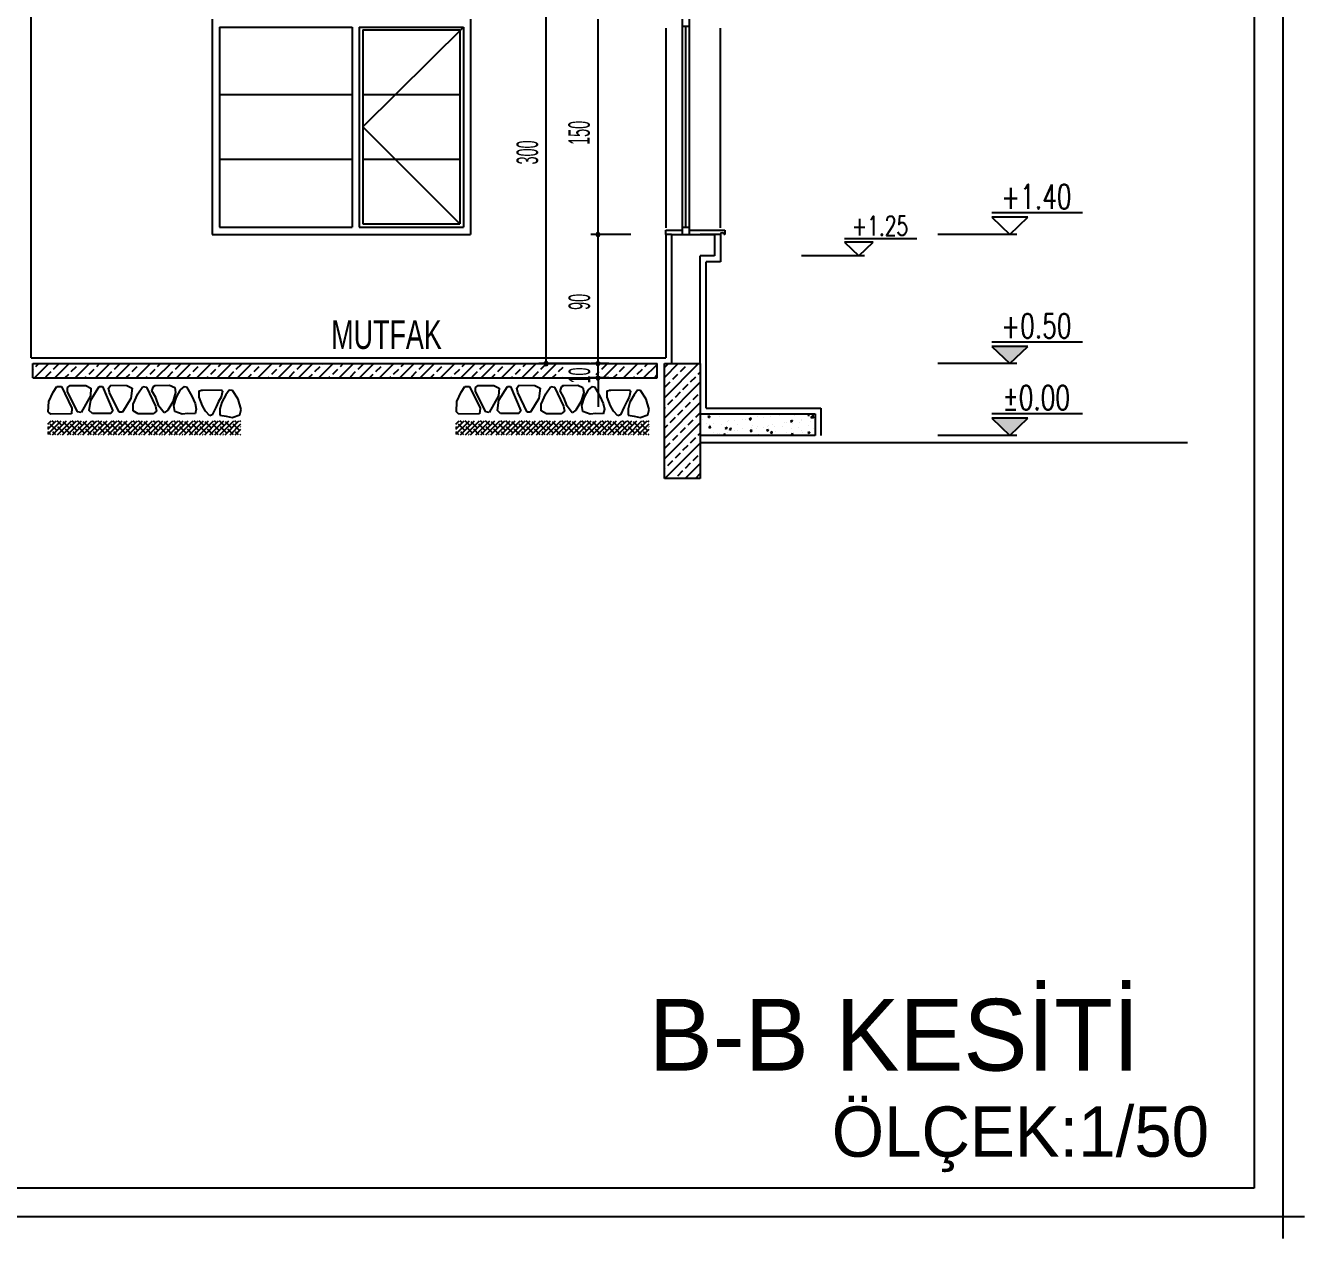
# Model space of a CAD drawing. Extents: x 3907.4 to 3911.57, y -3054.42 to -3053.7.
# Drawn here: x 3909.6949 to 3909.873, y -3054.4197 to -3054.2507 of the extents above; entities that cross this region are included whole.
import ezdxf
from ezdxf.enums import TextEntityAlignment as Align

# ---------------------------------------------------------------- set-up
doc = ezdxf.new("R2010")
doc.units = 0
doc.header["$LTSCALE"] = 2
doc.header["$MEASUREMENT"] = 0
doc.linetypes.add('ACAD_ISO07W100', pattern=[3.5, 0.5, -3])
doc.layers.get('0').update_dxf_attribs({"linetype": 'CONTINUOUS'})
for name, color, linetype in [('DOĞRAMA', 2, 'CONTINUOUS'), ('DUVAR', 7, 'CONTINUOUS'), ('OLÇÜ', 6, 'CONTINUOUS'), ('SıVA', 6, 'CONTINUOUS'), ('TARAMA', 9, 'CONTINUOUS'), ('TEXT', 11, 'CONTINUOUS')]:
    doc.layers.add(name, color=color, linetype=linetype)
doc.styles.add('İSİM', font='comicbd.ttf')
doc.styles.add('KAPı-PEN', font='simplex.shx', dxfattribs={"width": 0.7, "height": 10})
doc.styles.add('MAHAL', font='stylu.ttf', dxfattribs={"width": 0.7, "height": 20})
doc.styles.add('ÖLÇÜ', font='stylu.ttf', dxfattribs={"width": 0.5})

msp = doc.modelspace()

# ---------------------------------------------------------------- hatches: boundary and pattern name
at = {"layer": 'TEXT'}
for points in [[(3909.8295, -3054.29541), (3909.8345, -3054.29541), (3909.832, -3054.29781)], [(3909.8295, -3054.30541), (3909.8345, -3054.30541), (3909.832, -3054.30781)]]:
    msp.add_hatch(color=3, dxfattribs=at).paths.add_polyline_path(points)

# ---------------------------------------------------------------- linework, layer by layer
at = {"color": 0, "linetype": 'ByBlock'}
for centre, start, end in [((3909.77464, -3054.27981), 90, 270), ((3909.77464, -3054.27981), 90, 270), ((3909.77464, -3054.27981), 270, 90), ((3909.77464, -3054.27981), 270, 90), ((3909.76741, -3054.29781), 90, 270), ((3909.76741, -3054.29781), 270, 90), ((3909.77464, -3054.29781), 90, 270), ((3909.77464, -3054.29781), 90, 270), ((3909.77464, -3054.29781), 270, 90), ((3909.77464, -3054.29781), 270, 90), ((3909.77464, -3054.29981), 90, 270), ((3909.77464, -3054.29981), 270, 90)]:
    msp.add_arc(centre, 0.00025, start, end, dxfattribs=at)
at = {"layer": 'DOĞRAMA'}
for p, q in [((3909.72089, -3054.24981), (3909.72089, -3054.27981)), ((3909.75689, -3054.24981), (3909.75689, -3054.27981)), ((3909.72189, -3054.25091), (3909.74039, -3054.25091)), ((3909.72189, -3054.25091), (3909.72189, -3054.25691)), ((3909.74039, -3054.25091), (3909.74039, -3054.27881)), ((3909.74139, -3054.25091), (3909.74139, -3054.27881)), ((3909.74139, -3054.25091), (3909.75589, -3054.25091)), ((3909.75589, -3054.25091), (3909.75589, -3054.27881)), ((3909.72189, -3054.25446), (3909.72189, -3054.27881)), ((3909.72089, -3054.27981), (3909.75689, -3054.27981)), ((3909.72189, -3054.27881), (3909.74039, -3054.27881)), ((3909.74139, -3054.27881), (3909.75589, -3054.27881))]:
    msp.add_line(p, q, dxfattribs=at)
at = {"layer": 'DOĞRAMA', "color": 1}
for p, q in [((3909.78639, -3054.27981), (3909.78639, -3054.24981)), ((3909.78739, -3054.27981), (3909.78739, -3054.24981)), ((3909.78639, -3054.25081), (3909.78739, -3054.25081)), ((3909.78689, -3054.27881), (3909.78689, -3054.25081)), ((3909.78639, -3054.27881), (3909.78739, -3054.27881))]:
    msp.add_line(p, q, dxfattribs=at)
at = {"layer": 'DOĞRAMA', "color": 9, "linetype": 'ACAD_ISO07W100'}
for p, q in [((3909.75589, -3054.25091), (3909.74189, -3054.26481)), ((3909.74189, -3054.26481), (3909.75539, -3054.27831))]:
    msp.add_line(p, q, dxfattribs=at)
at = {"layer": 'DOĞRAMA', "color": 6}
for p, q in [((3909.74189, -3054.25131), (3909.74189, -3054.27831)), ((3909.74189, -3054.25131), (3909.75539, -3054.25131)), ((3909.75539, -3054.25131), (3909.75539, -3054.27831)), ((3909.72189, -3054.26031), (3909.74039, -3054.26031)), ((3909.74189, -3054.26031), (3909.75539, -3054.26031)), ((3909.72189, -3054.26931), (3909.74039, -3054.26931)), ((3909.74189, -3054.26931), (3909.75539, -3054.26931)), ((3909.74189, -3054.27831), (3909.75539, -3054.27831))]:
    msp.add_line(p, q, dxfattribs=at)
at = {"layer": 'DUVAR'}
for p, q in [((3909.78489, -3054.27981), (3909.78889, -3054.27981)), ((3909.78489, -3054.27981), (3909.78489, -3054.29781)), ((3909.78889, -3054.27981), (3909.79089, -3054.27981)), ((3909.79089, -3054.27981), (3909.79089, -3054.28281)), ((3909.78889, -3054.29781), (3909.78889, -3054.28281)), ((3909.79089, -3054.28281), (3909.78889, -3054.28281)), ((3909.78889, -3054.30481), (3909.80489, -3054.30481)), ((3909.80489, -3054.30481), (3909.80489, -3054.30781))]:
    msp.add_line(p, q, dxfattribs=at)
at = {"layer": 'DUVAR', "color": 4}
for p, q in [((3909.69589, -3054.29781), (3909.78289, -3054.29781)), ((3909.69589, -3054.29981), (3909.69589, -3054.29781)), ((3909.78289, -3054.29981), (3909.78289, -3054.29781)), ((3909.78389, -3054.29781), (3909.78889, -3054.29781)), ((3909.78389, -3054.31381), (3909.78389, -3054.29781)), ((3909.78889, -3054.29781), (3909.78889, -3054.31381)), ((3909.69589, -3054.29981), (3909.78289, -3054.29981)), ((3909.78889, -3054.30881), (3909.85678, -3054.30881)), ((3909.78889, -3054.31381), (3909.78389, -3054.31381))]:
    msp.add_line(p, q, dxfattribs=at)
at = {"layer": 'OLÇÜ', "color": 6}
for p, q in [((3909.76741, -3054.29781), (3909.76741, -3054.23781)), ((3909.77464, -3054.27981), (3909.77464, -3054.24981)), ((3909.7792, -3054.27981), (3909.77364, -3054.27981)), ((3909.7792, -3054.27981), (3909.77364, -3054.27981)), ((3909.77464, -3054.29781), (3909.77464, -3054.27981)), ((3909.77464, -3054.29781), (3909.77464, -3054.29381)), ((3909.77345, -3054.29781), (3909.76641, -3054.29781)), ((3909.77617, -3054.29781), (3909.77364, -3054.29781)), ((3909.77617, -3054.29781), (3909.77364, -3054.29781)), ((3909.77464, -3054.29981), (3909.77464, -3054.29781)), ((3909.77617, -3054.29981), (3909.77364, -3054.29981)), ((3909.77464, -3054.29981), (3909.77464, -3054.30381))]:
    msp.add_line(p, q, dxfattribs=at)
at = {"layer": 'SıVA'}
for p, q in [((3909.69569, -3054.29701), (3909.69569, -3054.24061)), ((3909.78409, -3054.25106), (3909.78409, -3054.27887)), ((3909.79169, -3054.27887), (3909.79169, -3054.25106)), ((3909.78409, -3054.27981), (3909.78409, -3054.29701)), ((3909.79169, -3054.27981), (3909.79169, -3054.28361)), ((3909.78969, -3054.30401), (3909.78969, -3054.28361)), ((3909.79169, -3054.28361), (3909.78969, -3054.28361)), ((3909.69569, -3054.29701), (3909.78409, -3054.29701)), ((3909.78969, -3054.30401), (3909.80569, -3054.30401)), ((3909.80569, -3054.30401), (3909.80569, -3054.30781))]:
    msp.add_line(p, q, dxfattribs=at)
at = {"layer": 'SıVA', "color": 1}
for p, q in [((3909.78409, -3054.27981), (3909.78409, -3054.27921)), ((3909.78409, -3054.27921), (3909.78639, -3054.27921)), ((3909.78489, -3054.27981), (3909.78409, -3054.27981)), ((3909.78739, -3054.27921), (3909.79233, -3054.27921)), ((3909.79169, -3054.27981), (3909.78889, -3054.27981)), ((3909.79233, -3054.27981), (3909.79217, -3054.27981)), ((3909.79233, -3054.27921), (3909.79233, -3054.27981))]:
    msp.add_line(p, q, dxfattribs=at)
msp.add_arc((3909.79193, -3054.27981), 0.00024, 0, 180, dxfattribs=at)
at = {"layer": 'TARAMA'}
for p, q in [((3909.69614, -3054.29981), (3909.69814, -3054.29781)), ((3909.69632, -3054.29822), (3909.69673, -3054.29781)), ((3909.6988, -3054.29857), (3909.6995, -3054.29786)), ((3909.69897, -3054.29981), (3909.70097, -3054.29781)), ((3909.7018, -3054.29981), (3909.7038, -3054.29781)), ((3909.70233, -3054.29786), (3909.70238, -3054.29781)), ((3909.70463, -3054.29981), (3909.70663, -3054.29781)), ((3909.70481, -3054.29822), (3909.70521, -3054.29781)), ((3909.70728, -3054.29857), (3909.70799, -3054.29786)), ((3909.70745, -3054.29981), (3909.70945, -3054.29781)), ((3909.71028, -3054.29981), (3909.71228, -3054.29781)), ((3909.71082, -3054.29786), (3909.71087, -3054.29781)), ((3909.71311, -3054.29981), (3909.71511, -3054.29781)), ((3909.71329, -3054.29822), (3909.7137, -3054.29781)), ((3909.71577, -3054.29857), (3909.71647, -3054.29786)), ((3909.71594, -3054.29981), (3909.71794, -3054.29781)), ((3909.71877, -3054.29981), (3909.72077, -3054.29781)), ((3909.7193, -3054.29786), (3909.71935, -3054.29781)), ((3909.7216, -3054.29981), (3909.7236, -3054.29781)), ((3909.72178, -3054.29822), (3909.72218, -3054.29781)), ((3909.72425, -3054.29857), (3909.72496, -3054.29786)), ((3909.72443, -3054.29981), (3909.72643, -3054.29781)), ((3909.72725, -3054.29981), (3909.72925, -3054.29781)), ((3909.72779, -3054.29786), (3909.72784, -3054.29781)), ((3909.73008, -3054.29981), (3909.73208, -3054.29781)), ((3909.73026, -3054.29822), (3909.73067, -3054.29781)), ((3909.73274, -3054.29857), (3909.73344, -3054.29786)), ((3909.73291, -3054.29981), (3909.73491, -3054.29781)), ((3909.73574, -3054.29981), (3909.73774, -3054.29781)), ((3909.73627, -3054.29786), (3909.73633, -3054.29781)), ((3909.73857, -3054.29981), (3909.74057, -3054.29781)), ((3909.73875, -3054.29822), (3909.73915, -3054.29781)), ((3909.74122, -3054.29857), (3909.74193, -3054.29786)), ((3909.7414, -3054.29981), (3909.7434, -3054.29781)), ((3909.74422, -3054.29981), (3909.74622, -3054.29781)), ((3909.74476, -3054.29786), (3909.74481, -3054.29781)), ((3909.74705, -3054.29981), (3909.74905, -3054.29781)), ((3909.74723, -3054.29822), (3909.74764, -3054.29781)), ((3909.74971, -3054.29857), (3909.75042, -3054.29786)), ((3909.74988, -3054.29981), (3909.75188, -3054.29781)), ((3909.75271, -3054.29981), (3909.75471, -3054.29781)), ((3909.75324, -3054.29786), (3909.7533, -3054.29781)), ((3909.75554, -3054.29981), (3909.75754, -3054.29781)), ((3909.75572, -3054.29822), (3909.75612, -3054.29781)), ((3909.75819, -3054.29857), (3909.7589, -3054.29786)), ((3909.75837, -3054.29981), (3909.76037, -3054.29781)), ((3909.7612, -3054.29981), (3909.7632, -3054.29781)), ((3909.76173, -3054.29786), (3909.76178, -3054.29781)), ((3909.76402, -3054.29981), (3909.76602, -3054.29781)), ((3909.7642, -3054.29822), (3909.76461, -3054.29781)), ((3909.76668, -3054.29857), (3909.76739, -3054.29786)), ((3909.76685, -3054.29981), (3909.76885, -3054.29781)), ((3909.77439, -3054.29793), (3909.77451, -3054.29781)), ((3909.77516, -3054.29857), (3909.77587, -3054.29786)), ((3909.77534, -3054.29981), (3909.77734, -3054.29781)), ((3909.77817, -3054.29981), (3909.78017, -3054.29781)), ((3909.7787, -3054.29786), (3909.77875, -3054.29781)), ((3909.78099, -3054.29981), (3909.78289, -3054.29792)), ((3909.78117, -3054.29822), (3909.78158, -3054.29781)), ((3909.78389, -3054.29975), (3909.78582, -3054.29781)), ((3909.78389, -3054.30258), (3909.78865, -3054.29781)), ((3909.78389, -3054.29833), (3909.78436, -3054.29786)), ((3909.78718, -3054.29786), (3909.78724, -3054.29781)), ((3909.69589, -3054.29865), (3909.69597, -3054.29857)), ((3909.69774, -3054.29963), (3909.69844, -3054.29892)), ((3909.70038, -3054.29981), (3909.70092, -3054.29928)), ((3909.70127, -3054.29892), (3909.70198, -3054.29822)), ((3909.70321, -3054.29981), (3909.70339, -3054.29963)), ((3909.70375, -3054.29928), (3909.70445, -3054.29857)), ((3909.70622, -3054.29963), (3909.70693, -3054.29892)), ((3909.70887, -3054.29981), (3909.7094, -3054.29928)), ((3909.70976, -3054.29892), (3909.71046, -3054.29822)), ((3909.7117, -3054.29981), (3909.71188, -3054.29963)), ((3909.71223, -3054.29928), (3909.71294, -3054.29857)), ((3909.71471, -3054.29963), (3909.71541, -3054.29892)), ((3909.71735, -3054.29981), (3909.71789, -3054.29928)), ((3909.71824, -3054.29892), (3909.71895, -3054.29822)), ((3909.72018, -3054.29981), (3909.72036, -3054.29963)), ((3909.72072, -3054.29928), (3909.72142, -3054.29857)), ((3909.72319, -3054.29963), (3909.7239, -3054.29892)), ((3909.72584, -3054.29981), (3909.72637, -3054.29928)), ((3909.72673, -3054.29892), (3909.72743, -3054.29822)), ((3909.72867, -3054.29981), (3909.72885, -3054.29963)), ((3909.7292, -3054.29928), (3909.72991, -3054.29857)), ((3909.73168, -3054.29963), (3909.73238, -3054.29892)), ((3909.73433, -3054.29981), (3909.73486, -3054.29928)), ((3909.73521, -3054.29892), (3909.73592, -3054.29822)), ((3909.73715, -3054.29981), (3909.73733, -3054.29963)), ((3909.73769, -3054.29928), (3909.73839, -3054.29857)), ((3909.74016, -3054.29963), (3909.74087, -3054.29892)), ((3909.74281, -3054.29981), (3909.74334, -3054.29928)), ((3909.7437, -3054.29892), (3909.74441, -3054.29822)), ((3909.74564, -3054.29981), (3909.74582, -3054.29963)), ((3909.74617, -3054.29928), (3909.74688, -3054.29857)), ((3909.74865, -3054.29963), (3909.74935, -3054.29892)), ((3909.7513, -3054.29981), (3909.75183, -3054.29928)), ((3909.75218, -3054.29892), (3909.75289, -3054.29822)), ((3909.75412, -3054.29981), (3909.7543, -3054.29963)), ((3909.75466, -3054.29928), (3909.75537, -3054.29857)), ((3909.75713, -3054.29963), (3909.75784, -3054.29892)), ((3909.75978, -3054.29981), (3909.76031, -3054.29928)), ((3909.76067, -3054.29892), (3909.76138, -3054.29822)), ((3909.76261, -3054.29981), (3909.76279, -3054.29963)), ((3909.76314, -3054.29928), (3909.76385, -3054.29857)), ((3909.76562, -3054.29963), (3909.76633, -3054.29892)), ((3909.76827, -3054.29981), (3909.7688, -3054.29928)), ((3909.76915, -3054.29892), (3909.76979, -3054.29829)), ((3909.76968, -3054.29981), (3909.76979, -3054.29971)), ((3909.77439, -3054.29934), (3909.77481, -3054.29892)), ((3909.77675, -3054.29981), (3909.77729, -3054.29928)), ((3909.77764, -3054.29892), (3909.77835, -3054.29822)), ((3909.77958, -3054.29981), (3909.77976, -3054.29963)), ((3909.78011, -3054.29928), (3909.78082, -3054.29857)), ((3909.78259, -3054.29963), (3909.78289, -3054.29933)), ((3909.78506, -3054.29998), (3909.78577, -3054.29928)), ((3909.78612, -3054.29892), (3909.78683, -3054.29822)), ((3909.78754, -3054.30034), (3909.78825, -3054.29963)), ((3909.7886, -3054.29928), (3909.78889, -3054.29899)), ((3909.78389, -3054.3054), (3909.78889, -3054.3004)), ((3909.784, -3054.30104), (3909.78471, -3054.30034)), ((3909.78648, -3054.3014), (3909.78718, -3054.30069)), ((3909.78389, -3054.30823), (3909.78889, -3054.30323)), ((3909.78436, -3054.30352), (3909.78506, -3054.30281)), ((3909.78542, -3054.30246), (3909.78612, -3054.30175)), ((3909.78683, -3054.30387), (3909.78754, -3054.30317)), ((3909.78789, -3054.30281), (3909.7886, -3054.30211)), ((3909.78389, -3054.30399), (3909.784, -3054.30387)), ((3909.78577, -3054.30493), (3909.78648, -3054.30423)), ((3909.78825, -3054.30529), (3909.78889, -3054.30465)), ((3909.78967, -3054.30487), (3909.78967, -3054.30487)), ((3909.78996, -3054.30517), (3909.79024, -3054.30506)), ((3909.78996, -3054.30517), (3909.79016, -3054.3053)), ((3909.79016, -3054.3053), (3909.79024, -3054.30506)), ((3909.79565, -3054.30483), (3909.79565, -3054.30483)), ((3909.79778, -3054.30492), (3909.79778, -3054.30492)), ((3909.79871, -3054.30512), (3909.79871, -3054.30512)), ((3909.79896, -3054.30496), (3909.79896, -3054.30496)), ((3909.79992, -3054.30501), (3909.79992, -3054.30501)), ((3909.80022, -3054.30492), (3909.80022, -3054.30492)), ((3909.80205, -3054.3051), (3909.80205, -3054.3051)), ((3909.80387, -3054.30497), (3909.804, -3054.30481)), ((3909.80387, -3054.30497), (3909.80411, -3054.30499)), ((3909.80411, -3054.30499), (3909.80407, -3054.30481)), ((3909.8043, -3054.30531), (3909.80461, -3054.30499)), ((3909.80465, -3054.30537), (3909.80461, -3054.30499)), ((3909.78389, -3054.31106), (3909.78889, -3054.30606)), ((3909.78389, -3054.30682), (3909.78436, -3054.30635)), ((3909.78471, -3054.30599), (3909.78542, -3054.30529)), ((3909.78612, -3054.30741), (3909.78683, -3054.3067)), ((3909.78718, -3054.30635), (3909.78789, -3054.30564)), ((3909.78918, -3054.30559), (3909.78918, -3054.30559)), ((3909.78974, -3054.30614), (3909.78974, -3054.30614)), ((3909.79008, -3054.30672), (3909.79027, -3054.30649)), ((3909.79008, -3054.30672), (3909.79032, -3054.30674)), ((3909.79014, -3054.30625), (3909.79014, -3054.30625)), ((3909.79032, -3054.30674), (3909.79027, -3054.30649)), ((3909.79076, -3054.30608), (3909.79076, -3054.30608)), ((3909.79151, -3054.30519), (3909.79151, -3054.30519)), ((3909.79187, -3054.30623), (3909.79187, -3054.30623)), ((3909.79235, -3054.30678), (3909.79263, -3054.30667)), ((3909.79235, -3054.30678), (3909.79255, -3054.30691)), ((3909.79255, -3054.30691), (3909.79263, -3054.30667)), ((3909.79266, -3054.30591), (3909.79266, -3054.30591)), ((3909.79281, -3054.3058), (3909.79281, -3054.3058)), ((3909.79295, -3054.30697), (3909.79314, -3054.30674)), ((3909.79318, -3054.30699), (3909.79314, -3054.30674)), ((3909.79366, -3054.30578), (3909.79366, -3054.30578)), ((3909.79401, -3054.30633), (3909.79401, -3054.30633)), ((3909.79478, -3054.30688), (3909.79478, -3054.30688)), ((3909.79483, -3054.30554), (3909.79483, -3054.30554)), ((3909.79518, -3054.30558), (3909.79518, -3054.30558)), ((3909.79571, -3054.30549), (3909.79599, -3054.30538)), ((3909.79571, -3054.30549), (3909.79591, -3054.30562)), ((3909.79591, -3054.30562), (3909.79599, -3054.30538)), ((3909.79601, -3054.30677), (3909.79601, -3054.30677)), ((3909.79614, -3054.30642), (3909.79614, -3054.30642)), ((3909.79665, -3054.30683), (3909.79665, -3054.30683)), ((3909.79686, -3054.30658), (3909.79686, -3054.30658)), ((3909.79691, -3054.30524), (3909.79691, -3054.30524)), ((3909.79765, -3054.3067), (3909.79765, -3054.3067)), ((3909.7977, -3054.30525), (3909.7977, -3054.30525)), ((3909.79828, -3054.30651), (3909.79828, -3054.30651)), ((3909.79834, -3054.30637), (3909.79834, -3054.30637)), ((3909.79892, -3054.30629), (3909.79892, -3054.30629)), ((3909.79917, -3054.3065), (3909.79917, -3054.3065)), ((3909.80041, -3054.3066), (3909.80041, -3054.3066)), ((3909.80068, -3054.30597), (3909.80068, -3054.30597)), ((3909.80094, -3054.30604), (3909.80094, -3054.30604)), ((3909.80146, -3054.30581), (3909.80174, -3054.3057)), ((3909.80146, -3054.30581), (3909.80166, -3054.30594)), ((3909.80163, -3054.30685), (3909.80163, -3054.30685)), ((3909.80166, -3054.30594), (3909.80174, -3054.3057)), ((3909.80169, -3054.30616), (3909.80169, -3054.30616)), ((3909.80255, -3054.30669), (3909.80255, -3054.30669)), ((3909.8027, -3054.30603), (3909.8027, -3054.30603)), ((3909.80301, -3054.30557), (3909.80301, -3054.30557)), ((3909.80301, -3054.30574), (3909.80301, -3054.30574)), ((3909.80397, -3054.30645), (3909.80397, -3054.30645)), ((3909.80419, -3054.30519), (3909.80419, -3054.30519)), ((3909.80421, -3054.30583), (3909.80421, -3054.30583)), ((3909.8043, -3054.30531), (3909.80465, -3054.30537)), ((3909.80468, -3054.30678), (3909.80468, -3054.30678)), ((3909.78506, -3054.30847), (3909.78577, -3054.30776)), ((3909.78754, -3054.30882), (3909.78825, -3054.30812)), ((3909.7886, -3054.30776), (3909.78889, -3054.30748)), ((3909.80489, -3054.30781), (3909.78889, -3054.30781)), ((3909.79071, -3054.30741), (3909.79071, -3054.30741)), ((3909.79134, -3054.30757), (3909.79134, -3054.30757)), ((3909.79161, -3054.30749), (3909.79161, -3054.30749)), ((3909.79209, -3054.30781), (3909.79233, -3054.30756)), ((3909.79236, -3054.30781), (3909.79233, -3054.30756)), ((3909.79261, -3054.30736), (3909.79261, -3054.30736)), ((3909.79276, -3054.30713), (3909.79276, -3054.30713)), ((3909.79295, -3054.30697), (3909.79319, -3054.30699)), ((3909.79368, -3054.30717), (3909.79368, -3054.30717)), ((3909.79413, -3054.30716), (3909.79413, -3054.30716)), ((3909.79582, -3054.30722), (3909.79601, -3054.30699)), ((3909.79582, -3054.30722), (3909.79605, -3054.30724)), ((3909.79605, -3054.30725), (3909.79601, -3054.30699)), ((3909.79697, -3054.30765), (3909.79697, -3054.30765)), ((3909.7981, -3054.3071), (3909.79838, -3054.30699)), ((3909.7981, -3054.3071), (3909.7983, -3054.30723)), ((3909.7983, -3054.30723), (3909.79838, -3054.30699)), ((3909.79868, -3054.30747), (3909.79888, -3054.30725)), ((3909.79868, -3054.30747), (3909.79892, -3054.3075)), ((3909.79887, -3054.30763), (3909.79887, -3054.30763)), ((3909.79892, -3054.3075), (3909.79888, -3054.30725)), ((3909.7993, -3054.30725), (3909.7993, -3054.30725)), ((3909.80064, -3054.30774), (3909.80064, -3054.30774)), ((3909.80089, -3054.30737), (3909.80089, -3054.30737)), ((3909.80155, -3054.30773), (3909.80175, -3054.3075)), ((3909.80155, -3054.30773), (3909.80179, -3054.30775)), ((3909.80164, -3054.30761), (3909.80164, -3054.30761)), ((3909.80179, -3054.30775), (3909.80174, -3054.3075)), ((3909.80296, -3054.30707), (3909.80296, -3054.30707)), ((3909.80316, -3054.30741), (3909.80316, -3054.30741)), ((3909.80385, -3054.30742), (3909.80413, -3054.30731)), ((3909.80385, -3054.30742), (3909.80405, -3054.30755)), ((3909.80405, -3054.30755), (3909.80413, -3054.30731)), ((3909.80456, -3054.30781), (3909.80462, -3054.30775)), ((3909.80463, -3054.30781), (3909.80461, -3054.30775)), ((3909.78396, -3054.31381), (3909.78889, -3054.30889)), ((3909.784, -3054.30953), (3909.78471, -3054.30882)), ((3909.78542, -3054.31094), (3909.78612, -3054.31024)), ((3909.78648, -3054.30988), (3909.78718, -3054.30918)), ((3909.78436, -3054.312), (3909.78506, -3054.3113)), ((3909.78679, -3054.31381), (3909.78889, -3054.31172)), ((3909.78683, -3054.31236), (3909.78754, -3054.31165)), ((3909.78789, -3054.3113), (3909.7886, -3054.31059)), ((3909.78389, -3054.31248), (3909.784, -3054.31236)), ((3909.78538, -3054.31381), (3909.78542, -3054.31377)), ((3909.78577, -3054.31342), (3909.78648, -3054.31271)), ((3909.78825, -3054.31377), (3909.78889, -3054.31313))]:
    msp.add_line(p, q, dxfattribs=at)
at = {"layer": 'TARAMA', "color": 6}
for p, q in [((3909.69872, -3054.30177), (3909.69926, -3054.30098)), ((3909.69926, -3054.30098), (3909.69989, -3054.30098)), ((3909.69989, -3054.30098), (3909.70136, -3054.30403)), ((3909.70073, -3054.30112), (3909.70109, -3054.30086)), ((3909.70073, -3054.3017), (3909.70073, -3054.30112)), ((3909.70105, -3054.30085), (3909.70327, -3054.30084)), ((3909.70327, -3054.30084), (3909.70401, -3054.30124)), ((3909.70401, -3054.30124), (3909.70393, -3054.3023)), ((3909.70397, -3054.3029), (3909.70517, -3054.30098)), ((3909.70517, -3054.301), (3909.70559, -3054.301)), ((3909.70559, -3054.301), (3909.70704, -3054.3044)), ((3909.70645, -3054.30124), (3909.70678, -3054.30082)), ((3909.7066, -3054.30184), (3909.70645, -3054.30124)), ((3909.70678, -3054.30082), (3909.709, -3054.30086)), ((3909.709, -3054.30086), (3909.70974, -3054.30124)), ((3909.70974, -3054.30124), (3909.70956, -3054.30268)), ((3909.71052, -3054.302), (3909.71124, -3054.301)), ((3909.71124, -3054.301), (3909.71172, -3054.30108)), ((3909.71172, -3054.30108), (3909.71298, -3054.30374)), ((3909.7125, -3054.3016), (3909.71274, -3054.30098)), ((3909.71302, -3054.30252), (3909.7125, -3054.3016)), ((3909.71274, -3054.30098), (3909.71296, -3054.30084)), ((3909.71286, -3054.30084), (3909.71496, -3054.30081)), ((3909.71496, -3054.30081), (3909.71568, -3054.30114)), ((3909.71568, -3054.30114), (3909.7158, -3054.30182)), ((3909.71592, -3054.3025), (3909.71648, -3054.30148)), ((3909.71648, -3054.30148), (3909.71704, -3054.30098)), ((3909.71704, -3054.30098), (3909.7173, -3054.30104)), ((3909.7173, -3054.30104), (3909.71806, -3054.30236)), ((3909.71907, -3054.3016), (3909.71956, -3054.3015)), ((3909.71907, -3054.30248), (3909.71907, -3054.3016)), ((3909.71931, -3054.3015), (3909.72219, -3054.30146)), ((3909.72219, -3054.30146), (3909.72233, -3054.30164)), ((3909.72328, -3054.30151), (3909.72281, -3054.30216)), ((3909.72371, -3054.30156), (3909.72328, -3054.30151)), ((3909.72451, -3054.30278), (3909.72371, -3054.30156)), ((3909.75557, -3054.30177), (3909.75611, -3054.30098)), ((3909.75611, -3054.30098), (3909.75674, -3054.30098)), ((3909.75674, -3054.30098), (3909.75821, -3054.30403)), ((3909.75758, -3054.30112), (3909.75794, -3054.30086)), ((3909.75758, -3054.3017), (3909.75758, -3054.30112)), ((3909.7579, -3054.30085), (3909.76012, -3054.30084)), ((3909.76012, -3054.30084), (3909.76086, -3054.30124)), ((3909.76086, -3054.30124), (3909.76078, -3054.3023)), ((3909.76082, -3054.3029), (3909.76202, -3054.30098)), ((3909.76202, -3054.301), (3909.76244, -3054.301)), ((3909.76244, -3054.301), (3909.76389, -3054.3044)), ((3909.76331, -3054.30124), (3909.76363, -3054.30082)), ((3909.76345, -3054.30184), (3909.76331, -3054.30124)), ((3909.76363, -3054.30082), (3909.76585, -3054.30086)), ((3909.76585, -3054.30086), (3909.76659, -3054.30124)), ((3909.76659, -3054.30124), (3909.76641, -3054.30268)), ((3909.76737, -3054.302), (3909.76809, -3054.301)), ((3909.76809, -3054.301), (3909.76857, -3054.30108)), ((3909.76857, -3054.30108), (3909.76983, -3054.30374)), ((3909.76935, -3054.3016), (3909.76959, -3054.30098)), ((3909.76987, -3054.30252), (3909.76935, -3054.3016)), ((3909.76959, -3054.30098), (3909.76981, -3054.30084)), ((3909.76971, -3054.30084), (3909.77181, -3054.30081)), ((3909.77181, -3054.30081), (3909.77253, -3054.30114)), ((3909.77253, -3054.30114), (3909.77265, -3054.30182)), ((3909.77277, -3054.3025), (3909.77333, -3054.30148)), ((3909.77333, -3054.30148), (3909.77389, -3054.30098)), ((3909.77389, -3054.30098), (3909.77415, -3054.30104)), ((3909.77415, -3054.30104), (3909.77491, -3054.30236)), ((3909.77592, -3054.3016), (3909.77641, -3054.3015)), ((3909.77592, -3054.30248), (3909.77592, -3054.3016)), ((3909.77616, -3054.3015), (3909.77904, -3054.30146)), ((3909.77904, -3054.30146), (3909.77918, -3054.30164)), ((3909.78013, -3054.30151), (3909.77966, -3054.30216)), ((3909.78056, -3054.30156), (3909.78013, -3054.30151)), ((3909.78136, -3054.30278), (3909.78056, -3054.30156)), ((3909.69806, -3054.30452), (3909.69813, -3054.30309)), ((3909.69813, -3054.30309), (3909.69872, -3054.30177)), ((3909.70215, -3054.30454), (3909.70073, -3054.3017)), ((3909.70393, -3054.3023), (3909.70263, -3054.30464)), ((3909.70377, -3054.30436), (3909.70397, -3054.3029)), ((3909.70792, -3054.30458), (3909.7066, -3054.30184)), ((3909.70956, -3054.30268), (3909.70838, -3054.30458)), ((3909.70987, -3054.30346), (3909.71052, -3054.302)), ((3909.71348, -3054.30374), (3909.71302, -3054.30252)), ((3909.7154, -3054.30314), (3909.7147, -3054.30428)), ((3909.7158, -3054.30182), (3909.7154, -3054.30314)), ((3909.71555, -3054.30366), (3909.71592, -3054.3025)), ((3909.71806, -3054.30236), (3909.71852, -3054.30338)), ((3909.71852, -3054.30338), (3909.71868, -3054.30416)), ((3909.71953, -3054.3037), (3909.71907, -3054.30248)), ((3909.72179, -3054.30308), (3909.72145, -3054.30381)), ((3909.72215, -3054.30246), (3909.72179, -3054.30308)), ((3909.72223, -3054.30318), (3909.72197, -3054.3041)), ((3909.72233, -3054.30164), (3909.72215, -3054.30246)), ((3909.72281, -3054.30216), (3909.72223, -3054.30318)), ((3909.72493, -3054.30422), (3909.72451, -3054.30278)), ((3909.75491, -3054.30452), (3909.75498, -3054.30309)), ((3909.75498, -3054.30309), (3909.75557, -3054.30177)), ((3909.759, -3054.30454), (3909.75758, -3054.3017)), ((3909.76078, -3054.3023), (3909.75948, -3054.30464)), ((3909.76062, -3054.30436), (3909.76082, -3054.3029)), ((3909.76477, -3054.30458), (3909.76345, -3054.30184)), ((3909.76641, -3054.30268), (3909.76523, -3054.30458)), ((3909.76672, -3054.30346), (3909.76737, -3054.302)), ((3909.77033, -3054.30374), (3909.76987, -3054.30252)), ((3909.77225, -3054.30314), (3909.77155, -3054.30428)), ((3909.77265, -3054.30182), (3909.77225, -3054.30314)), ((3909.7724, -3054.30366), (3909.77277, -3054.3025)), ((3909.77491, -3054.30236), (3909.77537, -3054.30338)), ((3909.77537, -3054.30338), (3909.77553, -3054.30416)), ((3909.77638, -3054.3037), (3909.77592, -3054.30248)), ((3909.77864, -3054.30308), (3909.7783, -3054.30381)), ((3909.779, -3054.30246), (3909.77864, -3054.30308)), ((3909.77908, -3054.30318), (3909.77882, -3054.3041)), ((3909.77918, -3054.30164), (3909.779, -3054.30246)), ((3909.77966, -3054.30216), (3909.77908, -3054.30318)), ((3909.78178, -3054.30422), (3909.78136, -3054.30278)), ((3909.6984, -3054.30483), (3909.69806, -3054.30452)), ((3909.70129, -3054.3048), (3909.6984, -3054.30483)), ((3909.70136, -3054.30403), (3909.70129, -3054.3048)), ((3909.70263, -3054.30464), (3909.70215, -3054.30454)), ((3909.70421, -3054.30474), (3909.70377, -3054.30436)), ((3909.70678, -3054.30474), (3909.70421, -3054.30474)), ((3909.70704, -3054.3044), (3909.70678, -3054.30474)), ((3909.70838, -3054.30458), (3909.70792, -3054.30458)), ((3909.70987, -3054.3044), (3909.70987, -3054.30346)), ((3909.7106, -3054.3048), (3909.70987, -3054.3044)), ((3909.71268, -3054.30478), (3909.7106, -3054.3048)), ((3909.71312, -3054.30445), (3909.71268, -3054.30478)), ((3909.71298, -3054.30374), (3909.71312, -3054.30445)), ((3909.71418, -3054.30466), (3909.71348, -3054.30374)), ((3909.7147, -3054.30428), (3909.71418, -3054.30466)), ((3909.71567, -3054.3045), (3909.71555, -3054.30366)), ((3909.71671, -3054.30484), (3909.71567, -3054.3045)), ((3909.7175, -3054.30474), (3909.71671, -3054.30484)), ((3909.7185, -3054.30482), (3909.7175, -3054.30474)), ((3909.71868, -3054.30416), (3909.7185, -3054.30482)), ((3909.71995, -3054.30444), (3909.71953, -3054.3037)), ((3909.72055, -3054.30506), (3909.71995, -3054.30444)), ((3909.72091, -3054.30494), (3909.72055, -3054.30506)), ((3909.72145, -3054.30381), (3909.72091, -3054.30494)), ((3909.72197, -3054.3041), (3909.72197, -3054.30497)), ((3909.72197, -3054.30497), (3909.72283, -3054.30514)), ((3909.72283, -3054.30514), (3909.72367, -3054.30531)), ((3909.72367, -3054.30531), (3909.72473, -3054.30494)), ((3909.72473, -3054.30494), (3909.72493, -3054.30422)), ((3909.75525, -3054.30483), (3909.75491, -3054.30452)), ((3909.75814, -3054.3048), (3909.75525, -3054.30483)), ((3909.75821, -3054.30403), (3909.75814, -3054.3048)), ((3909.75948, -3054.30464), (3909.759, -3054.30454)), ((3909.76106, -3054.30474), (3909.76062, -3054.30436)), ((3909.76363, -3054.30474), (3909.76106, -3054.30474)), ((3909.76389, -3054.3044), (3909.76363, -3054.30474)), ((3909.76523, -3054.30458), (3909.76477, -3054.30458)), ((3909.76672, -3054.3044), (3909.76672, -3054.30346)), ((3909.76745, -3054.3048), (3909.76672, -3054.3044)), ((3909.76953, -3054.30478), (3909.76745, -3054.3048)), ((3909.76997, -3054.30445), (3909.76953, -3054.30478)), ((3909.76983, -3054.30374), (3909.76997, -3054.30445)), ((3909.77103, -3054.30466), (3909.77033, -3054.30374)), ((3909.77155, -3054.30428), (3909.77103, -3054.30466)), ((3909.77252, -3054.3045), (3909.7724, -3054.30366)), ((3909.77356, -3054.30484), (3909.77252, -3054.3045)), ((3909.77435, -3054.30474), (3909.77356, -3054.30484)), ((3909.77535, -3054.30482), (3909.77435, -3054.30474)), ((3909.77553, -3054.30416), (3909.77535, -3054.30482)), ((3909.7768, -3054.30444), (3909.77638, -3054.3037)), ((3909.7774, -3054.30506), (3909.7768, -3054.30444)), ((3909.77776, -3054.30494), (3909.7774, -3054.30506)), ((3909.7783, -3054.30381), (3909.77776, -3054.30494)), ((3909.77882, -3054.3041), (3909.77882, -3054.30497)), ((3909.77882, -3054.30497), (3909.77968, -3054.30514)), ((3909.77968, -3054.30514), (3909.78052, -3054.30531)), ((3909.78052, -3054.30531), (3909.78158, -3054.30494)), ((3909.78158, -3054.30494), (3909.78178, -3054.30422)), ((3909.698, -3054.30624), (3909.69846, -3054.30578)), ((3909.698, -3054.30695), (3909.69916, -3054.30578)), ((3909.698, -3054.30765), (3909.69987, -3054.30578)), ((3909.69817, -3054.30678), (3909.698, -3054.30661)), ((3909.69923, -3054.30713), (3909.69834, -3054.30625)), ((3909.69887, -3054.30607), (3909.69858, -3054.30578)), ((3909.69864, -3054.30772), (3909.70058, -3054.30578)), ((3909.69994, -3054.30643), (3909.69929, -3054.30578)), ((3909.69934, -3054.30772), (3909.70129, -3054.30578)), ((3909.70029, -3054.30749), (3909.69941, -3054.3066)), ((3909.70005, -3054.30772), (3909.70199, -3054.30578)), ((3909.701, -3054.30678), (3909.70011, -3054.3059)), ((3909.70076, -3054.30772), (3909.7027, -3054.30578)), ((3909.70206, -3054.30713), (3909.70117, -3054.30625)), ((3909.7017, -3054.30607), (3909.70141, -3054.30578)), ((3909.70146, -3054.30772), (3909.70341, -3054.30578)), ((3909.70276, -3054.30643), (3909.70212, -3054.30578)), ((3909.70217, -3054.30772), (3909.70411, -3054.30578)), ((3909.70312, -3054.30749), (3909.70223, -3054.3066)), ((3909.70288, -3054.30772), (3909.70482, -3054.30578)), ((3909.70382, -3054.30678), (3909.70294, -3054.3059)), ((3909.70359, -3054.30772), (3909.70553, -3054.30578)), ((3909.70489, -3054.30713), (3909.704, -3054.30625)), ((3909.70453, -3054.30607), (3909.70424, -3054.30578)), ((3909.70429, -3054.30772), (3909.70624, -3054.30578)), ((3909.70559, -3054.30643), (3909.70495, -3054.30578)), ((3909.705, -3054.30772), (3909.70694, -3054.30578)), ((3909.70595, -3054.30749), (3909.70506, -3054.3066)), ((3909.70571, -3054.30772), (3909.70765, -3054.30578)), ((3909.70665, -3054.30678), (3909.70577, -3054.3059)), ((3909.70641, -3054.30772), (3909.70836, -3054.30578)), ((3909.70771, -3054.30713), (3909.70683, -3054.30625)), ((3909.70736, -3054.30607), (3909.70707, -3054.30578)), ((3909.70712, -3054.30772), (3909.70906, -3054.30578)), ((3909.70842, -3054.30643), (3909.70778, -3054.30578)), ((3909.70783, -3054.30772), (3909.70977, -3054.30578)), ((3909.70877, -3054.30749), (3909.70789, -3054.3066)), ((3909.70854, -3054.30772), (3909.71048, -3054.30578)), ((3909.70948, -3054.30678), (3909.7086, -3054.3059)), ((3909.70924, -3054.30772), (3909.71119, -3054.30578)), ((3909.71054, -3054.30713), (3909.70966, -3054.30625)), ((3909.71019, -3054.30607), (3909.7099, -3054.30578)), ((3909.70995, -3054.30772), (3909.71189, -3054.30578)), ((3909.71125, -3054.30643), (3909.71061, -3054.30578)), ((3909.71066, -3054.30772), (3909.7126, -3054.30578)), ((3909.7116, -3054.30749), (3909.71072, -3054.3066)), ((3909.71136, -3054.30772), (3909.71331, -3054.30578)), ((3909.71231, -3054.30678), (3909.71143, -3054.3059)), ((3909.71207, -3054.30772), (3909.71401, -3054.30578)), ((3909.71337, -3054.30713), (3909.71249, -3054.30625)), ((3909.71302, -3054.30607), (3909.71273, -3054.30578)), ((3909.71278, -3054.30772), (3909.71472, -3054.30578)), ((3909.71408, -3054.30643), (3909.71343, -3054.30578)), ((3909.71349, -3054.30772), (3909.71543, -3054.30578)), ((3909.71443, -3054.30749), (3909.71355, -3054.3066)), ((3909.71419, -3054.30772), (3909.71614, -3054.30578)), ((3909.71514, -3054.30678), (3909.71425, -3054.3059)), ((3909.7149, -3054.30772), (3909.71684, -3054.30578)), ((3909.7162, -3054.30713), (3909.71531, -3054.30625)), ((3909.71585, -3054.30607), (3909.71556, -3054.30578)), ((3909.71561, -3054.30772), (3909.71755, -3054.30578)), ((3909.71691, -3054.30643), (3909.71626, -3054.30578)), ((3909.71631, -3054.30772), (3909.71826, -3054.30578)), ((3909.71726, -3054.30749), (3909.71638, -3054.3066)), ((3909.71702, -3054.30772), (3909.71896, -3054.30578)), ((3909.71797, -3054.30678), (3909.71708, -3054.3059)), ((3909.71773, -3054.30772), (3909.71967, -3054.30578)), ((3909.71903, -3054.30713), (3909.71814, -3054.30625)), ((3909.71867, -3054.30607), (3909.71838, -3054.30578)), ((3909.71844, -3054.30772), (3909.72038, -3054.30578)), ((3909.71973, -3054.30643), (3909.71909, -3054.30578)), ((3909.71914, -3054.30772), (3909.72108, -3054.30578)), ((3909.72009, -3054.30749), (3909.7192, -3054.3066)), ((3909.71985, -3054.30772), (3909.72179, -3054.30578)), ((3909.7208, -3054.30678), (3909.71991, -3054.3059)), ((3909.72056, -3054.30772), (3909.7225, -3054.30578)), ((3909.72186, -3054.30713), (3909.72097, -3054.30625)), ((3909.7215, -3054.30607), (3909.72121, -3054.30578)), ((3909.72126, -3054.30772), (3909.72321, -3054.30578)), ((3909.72256, -3054.30643), (3909.72192, -3054.30578)), ((3909.72197, -3054.30772), (3909.72391, -3054.30578)), ((3909.72292, -3054.30749), (3909.72203, -3054.3066)), ((3909.72268, -3054.30772), (3909.72462, -3054.30578)), ((3909.72362, -3054.30678), (3909.72274, -3054.3059)), ((3909.72338, -3054.30772), (3909.7249, -3054.30621)), ((3909.72468, -3054.30713), (3909.7238, -3054.30625)), ((3909.72433, -3054.30607), (3909.72404, -3054.30578)), ((3909.72409, -3054.30772), (3909.7249, -3054.30692)), ((3909.7249, -3054.30593), (3909.72475, -3054.30578)), ((3909.7249, -3054.30664), (3909.72486, -3054.3066)), ((3909.75485, -3054.30624), (3909.75531, -3054.30578)), ((3909.75485, -3054.30695), (3909.75601, -3054.30578)), ((3909.75485, -3054.30765), (3909.75672, -3054.30578)), ((3909.75502, -3054.30678), (3909.75485, -3054.30661)), ((3909.75608, -3054.30713), (3909.75519, -3054.30625)), ((3909.75573, -3054.30607), (3909.75544, -3054.30578)), ((3909.75549, -3054.30772), (3909.75743, -3054.30578)), ((3909.75679, -3054.30643), (3909.75614, -3054.30578)), ((3909.75619, -3054.30772), (3909.75814, -3054.30578)), ((3909.75714, -3054.30749), (3909.75626, -3054.3066)), ((3909.7569, -3054.30772), (3909.75884, -3054.30578)), ((3909.75785, -3054.30678), (3909.75696, -3054.3059)), ((3909.75761, -3054.30772), (3909.75955, -3054.30578)), ((3909.75891, -3054.30713), (3909.75802, -3054.30625)), ((3909.75855, -3054.30607), (3909.75826, -3054.30578)), ((3909.75831, -3054.30772), (3909.76026, -3054.30578)), ((3909.75961, -3054.30643), (3909.75897, -3054.30578)), ((3909.75902, -3054.30772), (3909.76096, -3054.30578)), ((3909.75997, -3054.30749), (3909.75908, -3054.3066)), ((3909.75973, -3054.30772), (3909.76167, -3054.30578)), ((3909.76067, -3054.30678), (3909.75979, -3054.3059)), ((3909.76044, -3054.30772), (3909.76238, -3054.30578)), ((3909.76174, -3054.30713), (3909.76085, -3054.30625)), ((3909.76138, -3054.30607), (3909.76109, -3054.30578)), ((3909.76114, -3054.30772), (3909.76309, -3054.30578)), ((3909.76244, -3054.30643), (3909.7618, -3054.30578)), ((3909.76185, -3054.30772), (3909.76379, -3054.30578)), ((3909.7628, -3054.30749), (3909.76191, -3054.3066)), ((3909.76256, -3054.30772), (3909.7645, -3054.30578)), ((3909.7635, -3054.30678), (3909.76262, -3054.3059)), ((3909.76326, -3054.30772), (3909.76521, -3054.30578)), ((3909.76456, -3054.30713), (3909.76368, -3054.30625)), ((3909.76421, -3054.30607), (3909.76392, -3054.30578)), ((3909.76397, -3054.30772), (3909.76591, -3054.30578)), ((3909.76527, -3054.30643), (3909.76463, -3054.30578)), ((3909.76468, -3054.30772), (3909.76662, -3054.30578)), ((3909.76562, -3054.30749), (3909.76474, -3054.3066)), ((3909.76539, -3054.30772), (3909.76733, -3054.30578)), ((3909.76633, -3054.30678), (3909.76545, -3054.3059)), ((3909.76609, -3054.30772), (3909.76804, -3054.30578)), ((3909.76739, -3054.30713), (3909.76651, -3054.30625)), ((3909.76704, -3054.30607), (3909.76675, -3054.30578)), ((3909.7668, -3054.30772), (3909.76874, -3054.30578)), ((3909.7681, -3054.30643), (3909.76746, -3054.30578)), ((3909.76751, -3054.30772), (3909.76945, -3054.30578)), ((3909.76845, -3054.30749), (3909.76757, -3054.3066)), ((3909.76821, -3054.30772), (3909.77016, -3054.30578)), ((3909.76916, -3054.30678), (3909.76828, -3054.3059)), ((3909.76892, -3054.30772), (3909.77086, -3054.30578)), ((3909.77022, -3054.30713), (3909.76934, -3054.30625)), ((3909.76987, -3054.30607), (3909.76958, -3054.30578)), ((3909.76963, -3054.30772), (3909.77157, -3054.30578)), ((3909.77093, -3054.30643), (3909.77028, -3054.30578)), ((3909.77034, -3054.30772), (3909.77228, -3054.30578)), ((3909.77128, -3054.30749), (3909.7704, -3054.3066)), ((3909.77104, -3054.30772), (3909.77299, -3054.30578)), ((3909.77199, -3054.30678), (3909.7711, -3054.3059)), ((3909.77175, -3054.30772), (3909.77369, -3054.30578)), ((3909.77305, -3054.30713), (3909.77217, -3054.30625)), ((3909.7727, -3054.30607), (3909.77241, -3054.30578)), ((3909.77246, -3054.30772), (3909.7744, -3054.30578)), ((3909.77376, -3054.30643), (3909.77311, -3054.30578)), ((3909.77316, -3054.30772), (3909.77511, -3054.30578)), ((3909.77411, -3054.30749), (3909.77323, -3054.3066)), ((3909.77387, -3054.30772), (3909.77581, -3054.30578)), ((3909.77482, -3054.30678), (3909.77393, -3054.3059)), ((3909.77458, -3054.30772), (3909.77652, -3054.30578)), ((3909.77588, -3054.30713), (3909.77499, -3054.30625)), ((3909.77552, -3054.30607), (3909.77523, -3054.30578)), ((3909.77529, -3054.30772), (3909.77723, -3054.30578)), ((3909.77658, -3054.30643), (3909.77594, -3054.30578)), ((3909.77599, -3054.30772), (3909.77794, -3054.30578)), ((3909.77694, -3054.30749), (3909.77605, -3054.3066)), ((3909.7767, -3054.30772), (3909.77864, -3054.30578)), ((3909.77765, -3054.30678), (3909.77676, -3054.3059)), ((3909.77741, -3054.30772), (3909.77935, -3054.30578)), ((3909.77871, -3054.30713), (3909.77782, -3054.30625)), ((3909.77835, -3054.30607), (3909.77806, -3054.30578)), ((3909.77811, -3054.30772), (3909.78006, -3054.30578)), ((3909.77941, -3054.30643), (3909.77877, -3054.30578)), ((3909.77882, -3054.30772), (3909.78076, -3054.30578)), ((3909.77977, -3054.30749), (3909.77888, -3054.3066)), ((3909.77953, -3054.30772), (3909.78147, -3054.30578)), ((3909.78047, -3054.30678), (3909.77959, -3054.3059)), ((3909.78024, -3054.30772), (3909.78175, -3054.30621)), ((3909.78153, -3054.30713), (3909.78065, -3054.30625)), ((3909.78118, -3054.30607), (3909.78089, -3054.30578)), ((3909.78094, -3054.30772), (3909.78175, -3054.30692)), ((3909.78175, -3054.30593), (3909.7816, -3054.30578)), ((3909.78175, -3054.30664), (3909.78171, -3054.3066)), ((3909.69841, -3054.30772), (3909.698, -3054.30732)), ((3909.69911, -3054.30772), (3909.6987, -3054.30731)), ((3909.69982, -3054.30772), (3909.69976, -3054.30766)), ((3909.70123, -3054.30772), (3909.70047, -3054.30696)), ((3909.70194, -3054.30772), (3909.70153, -3054.30731)), ((3909.70265, -3054.30772), (3909.70259, -3054.30766)), ((3909.70406, -3054.30772), (3909.70329, -3054.30696)), ((3909.70477, -3054.30772), (3909.70435, -3054.30731)), ((3909.70548, -3054.30772), (3909.70542, -3054.30766)), ((3909.70689, -3054.30772), (3909.70612, -3054.30696)), ((3909.7076, -3054.30772), (3909.70718, -3054.30731)), ((3909.70831, -3054.30772), (3909.70824, -3054.30766)), ((3909.70972, -3054.30772), (3909.70895, -3054.30696)), ((3909.71043, -3054.30772), (3909.71001, -3054.30731)), ((3909.71113, -3054.30772), (3909.71107, -3054.30766)), ((3909.71255, -3054.30772), (3909.71178, -3054.30696)), ((3909.71326, -3054.30772), (3909.71284, -3054.30731)), ((3909.71396, -3054.30772), (3909.7139, -3054.30766)), ((3909.71538, -3054.30772), (3909.71461, -3054.30696)), ((3909.71608, -3054.30772), (3909.71567, -3054.30731)), ((3909.71679, -3054.30772), (3909.71673, -3054.30766)), ((3909.71821, -3054.30772), (3909.71744, -3054.30696)), ((3909.71891, -3054.30772), (3909.7185, -3054.30731)), ((3909.71962, -3054.30772), (3909.71956, -3054.30766)), ((3909.72103, -3054.30772), (3909.72026, -3054.30696)), ((3909.72174, -3054.30772), (3909.72133, -3054.30731)), ((3909.72245, -3054.30772), (3909.72239, -3054.30766)), ((3909.72386, -3054.30772), (3909.72309, -3054.30696)), ((3909.72457, -3054.30772), (3909.72415, -3054.30731)), ((3909.7248, -3054.30772), (3909.7249, -3054.30763)), ((3909.75526, -3054.30772), (3909.75485, -3054.30732)), ((3909.75596, -3054.30772), (3909.75555, -3054.30731)), ((3909.75667, -3054.30772), (3909.75661, -3054.30766)), ((3909.75808, -3054.30772), (3909.75732, -3054.30696)), ((3909.75879, -3054.30772), (3909.75838, -3054.30731)), ((3909.7595, -3054.30772), (3909.75944, -3054.30766)), ((3909.76091, -3054.30772), (3909.76014, -3054.30696)), ((3909.76162, -3054.30772), (3909.76121, -3054.30731)), ((3909.76233, -3054.30772), (3909.76227, -3054.30766)), ((3909.76374, -3054.30772), (3909.76297, -3054.30696)), ((3909.76445, -3054.30772), (3909.76403, -3054.30731)), ((3909.76516, -3054.30772), (3909.76509, -3054.30766)), ((3909.76657, -3054.30772), (3909.7658, -3054.30696)), ((3909.76728, -3054.30772), (3909.76686, -3054.30731)), ((3909.76798, -3054.30772), (3909.76792, -3054.30766)), ((3909.7694, -3054.30772), (3909.76863, -3054.30696)), ((3909.77011, -3054.30772), (3909.76969, -3054.30731)), ((3909.77081, -3054.30772), (3909.77075, -3054.30766)), ((3909.77223, -3054.30772), (3909.77146, -3054.30696)), ((3909.77293, -3054.30772), (3909.77252, -3054.30731)), ((3909.77364, -3054.30772), (3909.77358, -3054.30766)), ((3909.77506, -3054.30772), (3909.77429, -3054.30696)), ((3909.77576, -3054.30772), (3909.77535, -3054.30731)), ((3909.77647, -3054.30772), (3909.77641, -3054.30766)), ((3909.77788, -3054.30772), (3909.77711, -3054.30696)), ((3909.77859, -3054.30772), (3909.77818, -3054.30731)), ((3909.7793, -3054.30772), (3909.77924, -3054.30766)), ((3909.78071, -3054.30772), (3909.77994, -3054.30696)), ((3909.78142, -3054.30772), (3909.781, -3054.30731)), ((3909.78165, -3054.30772), (3909.78175, -3054.30763))]:
    msp.add_line(p, q, dxfattribs=at)
at = {"layer": 'TEXT', "color": 30}
for p, q in [((3909.87005, -3054.06008), (3909.87005, -3054.41968)), ((3909.87305, -3054.41668), (3909.31904, -3054.41668))]:
    msp.add_line(p, q, dxfattribs=at)
at = {"layer": 'TEXT', "color": 5, "ltscale": 50}
for p, q in [((3909.86605, -3054.06708), (3909.86605, -3054.41268)), ((3909.86605, -3054.41268), (3909.32604, -3054.41268))]:
    msp.add_line(p, q, dxfattribs=at)
at = {"layer": 'TEXT', "color": 3}
for p, q in [((3909.84211, -3054.27681), (3909.8295, -3054.27681)), ((3909.8295, -3054.27741), (3909.832, -3054.27981)), ((3909.8345, -3054.27741), (3909.8295, -3054.27741)), ((3909.832, -3054.27981), (3909.8345, -3054.27741)), ((3909.833, -3054.27981), (3909.822, -3054.27981)), ((3909.81906, -3054.28041), (3909.80897, -3054.28041)), ((3909.80897, -3054.28089), (3909.81097, -3054.28281)), ((3909.81297, -3054.28089), (3909.80897, -3054.28089)), ((3909.81097, -3054.28281), (3909.81297, -3054.28089)), ((3909.81177, -3054.28281), (3909.80297, -3054.28281)), ((3909.84211, -3054.29481), (3909.8295, -3054.29481)), ((3909.8295, -3054.29541), (3909.832, -3054.29781)), ((3909.8345, -3054.29541), (3909.8295, -3054.29541)), ((3909.832, -3054.29781), (3909.8345, -3054.29541)), ((3909.833, -3054.29781), (3909.822, -3054.29781)), ((3909.84211, -3054.30481), (3909.8295, -3054.30481)), ((3909.8295, -3054.30541), (3909.832, -3054.30781)), ((3909.8345, -3054.30541), (3909.8295, -3054.30541)), ((3909.832, -3054.30781), (3909.8345, -3054.30541)), ((3909.833, -3054.30781), (3909.822, -3054.30781))]:
    msp.add_line(p, q, dxfattribs=at)

# ---------------------------------------------------------------- texts
at = {"layer": 'OLÇÜ', "color": 62, "style": 'ÖLÇÜ', "width": 0.5}
for s, p in [('150', (3909.7735, -3054.26733)), ('300', (3909.76629, -3054.27006)), ('90', (3909.77353, -3054.29032)), ('10', (3909.77355, -3054.30058))]:
    msp.add_text(s, height=0.003, rotation=90, dxfattribs=at).set_placement(p)
at = {"layer": 'TEXT', "style": 'MAHAL', "width": 0.7}
msp.add_text('MUTFAK', height=0.004, dxfattribs=at).set_placement((3909.73748, -3054.29576))
at = {"layer": 'TEXT', "style": 'İSİM'}
for s, height, p in [('B-B KESİTİ', 0.01, (3909.7817, -3054.39631)), ('ÖLÇEK:1/50', 0.007, (3909.80721, -3054.4083))]:
    msp.add_text(s, height=height, dxfattribs=at).set_placement(p)
at = {"layer": 'TEXT', "color": 3, "style": 'KAPı-PEN', "width": 0.7}
for tag, text, height, p in [('+1.40', '+0.50', 0.0034, (3909.8357, -3054.27625)), ('+1.25', '+0.50', 0.00272, (3909.81393, -3054.27997)), ('+0.50', '+0.50', 0.0034, (3909.8357, -3054.29425)), ('±0.00', '±0.00', 0.0034, (3909.8357, -3054.30425))]:
    msp.add_attdef(tag, text=text, height=height, dxfattribs=at).set_placement(p, align=Align.CENTER)

doc.saveas('drawing.dxf')
